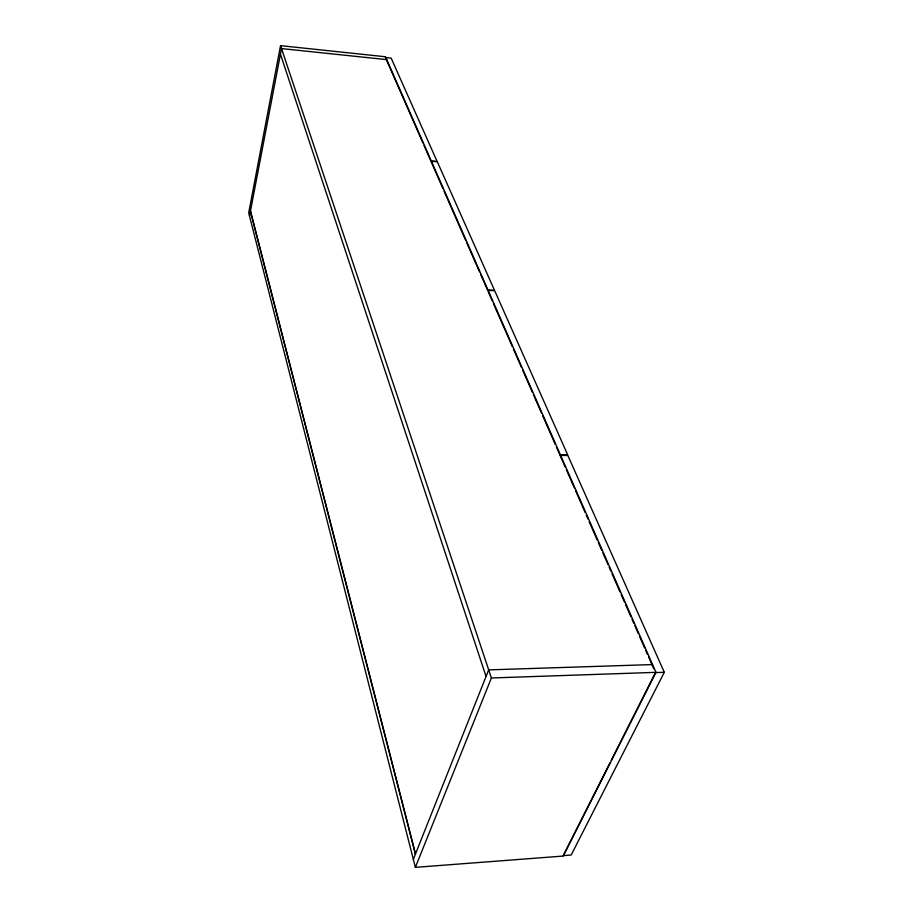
<?xml version="1.0" encoding="UTF-8"?>
<svg xmlns="http://www.w3.org/2000/svg" width="913" height="913" viewBox="0 0 913 913"><rect width="100%" height="100%" fill="white"/><g stroke="black" fill="none" stroke-linecap="round" stroke-linejoin="round"><path stroke-width="1.37" d="M280.542 45.65L248.701 212.832L415.369 867.35L563.31 856.052L655.979 672.345L385.48 56.754L280.542 45.65L491.388 677.982L415.369 867.35M249.511 216.016L281.512 48.583L386.758 59.642M413.338 859.373L488.683 669.88L652.567 664.573M563.812 854.363L609.952 762.846M611.231 760.312L655.443 672.607L664.299 672.31L567.886 455.519L560.08 455.382L565.227 467.091M664.299 672.31L571.173 855.025L563.173 855.629M491.388 677.982L655.979 672.345M487.679 290.448L494.686 290.711L567.658 454.777L559.806 454.765L556.371 446.936M385.412 57.496L391.152 58.101L437.122 161.464L430.822 160.939L424.009 145.418M385.982 58.786L422.879 142.839M442.965 188.603L430.993 161.316L437.316 161.738L494.469 290.231L487.462 289.957L480.615 274.368M444.106 191.205L465.79 240.587M466.931 243.178L479.473 271.766M488.25 291.749L492.255 300.879M493.397 303.481L512.296 346.518M513.437 349.131L521.449 367.38M522.601 369.993L532.325 392.168M533.477 394.77L541.489 413.03M542.63 415.632L555.23 444.323M566.368 469.693L574.357 487.907M575.498 490.509L585.21 512.615M586.351 515.217L588.063 519.12M589.205 521.722L597.193 539.937M598.346 542.539L601.77 550.345M602.911 552.947L608.047 564.645M609.188 567.247L610.9 571.15M612.041 573.752L620.041 591.966M621.182 594.568L624.606 602.375M625.747 604.977L630.894 616.674M632.036 619.276L633.748 623.18M634.889 625.782L638.313 633.588M639.454 636.19L644.589 647.899M645.731 650.501L647.454 654.404M648.595 657.006L653.731 668.715M280.451 54.152L486.058 676.499M250.482 210.983L415.506 853.929M250.424 211.234L415.392 854.214"/></g></svg>
